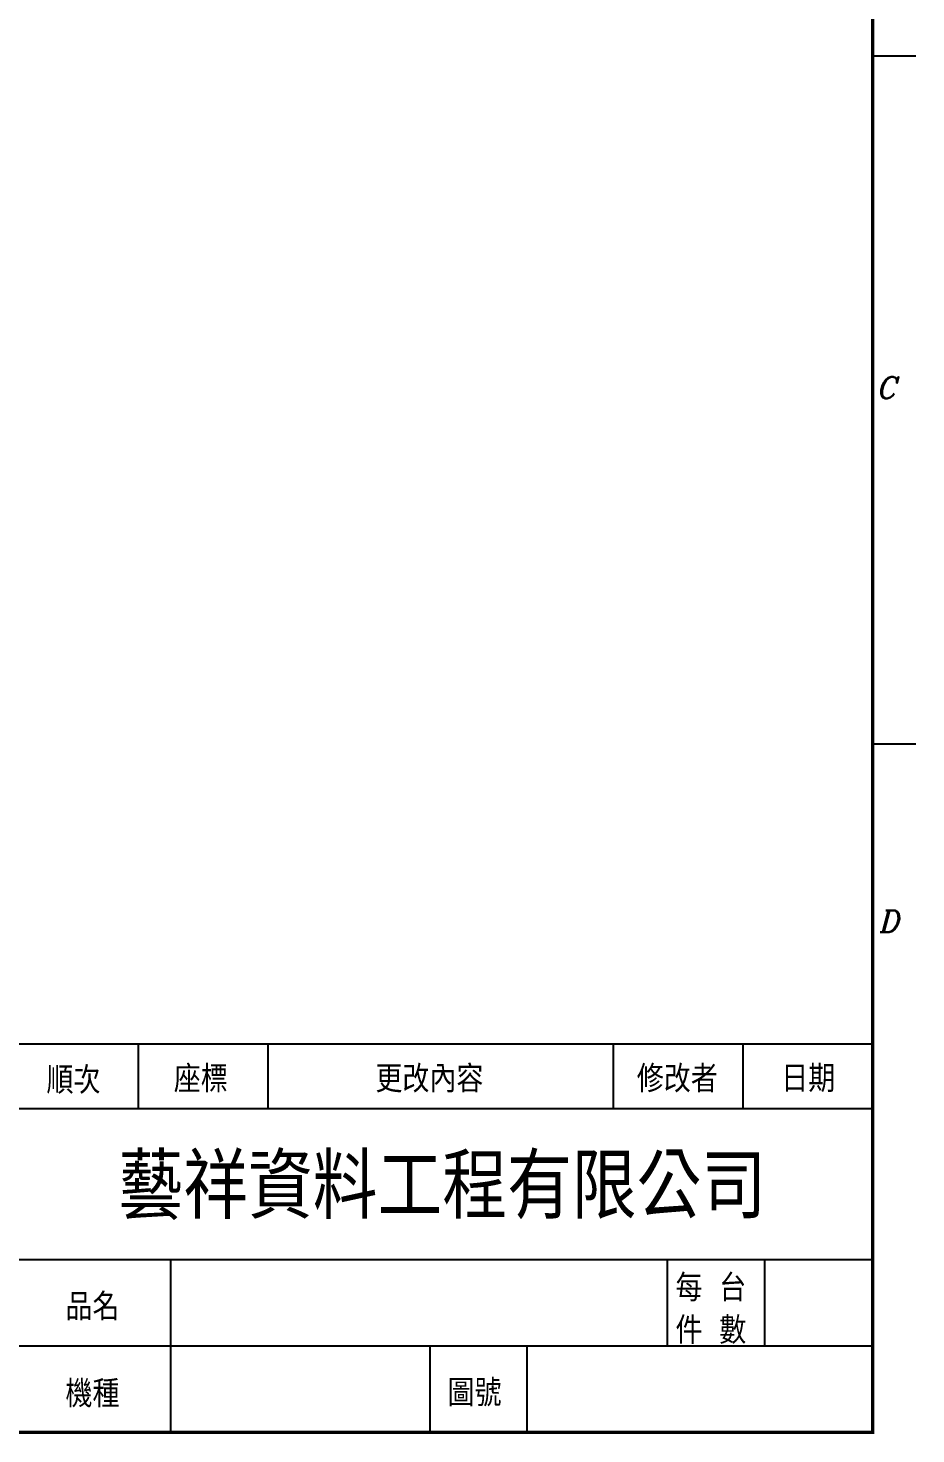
# Model space of a CAD drawing. Extents: x -1051 to 4465, y -5109 to -1481.
# Drawn here: x 3314 to 4465, y -5109 to -3286 of the extents above; entities that cross this region are included whole.
import ezdxf
from ezdxf.enums import TextEntityAlignment as Align

# ---------------------------------------------------------------- set-up
doc = ezdxf.new("R2010")
doc.units = 0
doc.header["$LTSCALE"] = 14
doc.header["$MEASUREMENT"] = 0
doc.layers.add('BORDER', color=7, linetype='CONTINUOUS')
doc.layers.add('SHEET', color=7, linetype='CONTINUOUS')
doc.styles.add('CH', font='ROMANC.shx', dxfattribs={"oblique": 15, "bigfont": 'chineset.shx'})
doc.styles.add('DAYUS', font='SIMPLEX.shx', dxfattribs={"bigfont": 'chineset.shx'})

# ---------------------------------------------------------------- blocks, each defined once
blk = doc.blocks.new('NA3')
at = {"layer": 'SHEET'}
for p, q in [((193, -127.5), (193, 127.5)), ((197, 0), (193, 0)), ((197, -63.75), (193, -63.75)), ((113, -91.5), (193, -91.5)), ((125, -97.5), (125, -91.5)), ((137, -97.5), (137, -91.5)), ((169, -97.5), (169, -91.5)), ((181, -97.5), (181, -91.5)), ((113, -97.5), (193, -97.5)), ((113, -111.5), (193, -111.5)), ((128, -127.5), (128, -111.5)), ((174, -119.5), (174, -111.5)), ((183, -119.5), (183, -111.5)), ((113, -119.5), (193, -119.5)), ((152, -127.5), (152, -119.5)), ((161, -127.5), (161, -119.5)), ((-193, -127.5), (193, -127.5))]:
    blk.add_line(p, q, dxfattribs=at)
at = {"layer": 'SHEET', "const_width": 0.3}
blk.add_lwpolyline([(193, 127.5), (-193, 127.5), (-193, -127.5), (193, -127.5), (193, 127.5)], dxfattribs=at)
at = {"layer": 'SHEET', "style": 'CH', "oblique": 15}
for s, p in [('C', (193.32, -31.72)), ('D', (193.51, -81.17))]:
    blk.add_text(s, height=2, dxfattribs=at).set_placement(p)
at = {"layer": 'SHEET', "style": 'DAYUS'}
for s, height, p in [('順次', 2.5, (118.97, -94.76)), ('座標', 2.5, (130.76, -94.63)), ('更改內容', 2.5, (151.94, -94.63)), ('修改者', 2.5, (174.9, -94.63)), ('日期', 2.5, (187.03, -94.63)), ('藝祥資料工程有限公司', 6, (153.13, -104.46)), ('每', 2.5, (175.98, -113.98)), ('台', 2.5, (180.04, -113.98)), ('品名', 2.5, (120.73, -115.74)), ('件', 2.5, (175.98, -117.93)), ('數', 2.5, (180.04, -117.93)), ('機種', 2.5, (120.73, -123.81)), ('圖號', 2.5, (156.12, -123.73))]:
    blk.add_text(s, height=height, dxfattribs=at).set_placement(p, align=Align.MIDDLE)

msp = doc.modelspace()

# ---------------------------------------------------------------- block references
at = {"layer": 'BORDER', "color": 7, "linetype": 'Continuous', "xscale": 14, "yscale": 14, "zscale": 14}
msp.add_blockref('NA3', (1706.8, -3322.3), dxfattribs=at)

doc.saveas('drawing.dxf')
